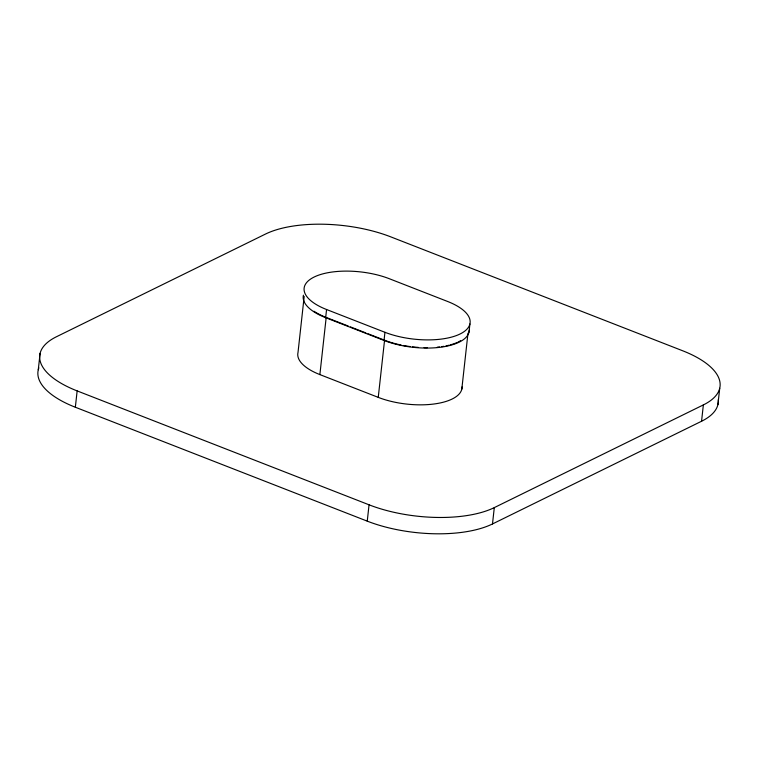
<?xml version="1.0" encoding="UTF-8"?>
<svg xmlns="http://www.w3.org/2000/svg" width="758" height="758" viewBox="0 0 758 758"><rect width="100%" height="100%" fill="white"/><g stroke="black" fill="none" stroke-linecap="round" stroke-linejoin="round"><path stroke-width="1.14" d="M38.279 369.733L40.089 353.408M75.345 407.236L77.145 390.901A90.211 37.265 6.3 0 1 56.443 336.751L265.508 234.051A90.211 37.265 6.3 0 1 390.749 236.856L682.655 350.764A90.211 37.265 6.3 0 1 703.358 404.914L701.557 421.249L492.492 523.949A90.211 37.265 6.3 0 1 367.251 521.144L75.345 407.236A90.211 37.265 6.3 0 1 38.866 367.848M304.185 296.473L298.008 352.47A53.231 21.991 6.3 0 0 319.876 374.594L378.251 397.372A53.231 21.991 6.3 0 0 433.453 404.071A53.231 21.991 6.3 0 0 462.048 386.921M469.259 330.232A54.131 22.361 6.3 0 1 439.754 347.335A54.131 22.361 6.3 0 1 384.041 340.465L325.665 317.687L326.565 309.52A54.131 22.361 6.3 0 1 314.134 277.03A54.131 22.361 6.3 0 1 389.28 278.707L447.665 301.495A54.131 22.361 6.3 0 1 460.087 333.984A54.131 22.361 6.3 0 1 384.941 332.298L326.565 309.52M319.876 374.594L326.186 317.431L348.216 326.025M384.041 340.465L384.941 332.298M378.251 397.372L384.562 340.209L368.047 333.766M367.251 521.144L369.051 504.809L77.145 390.901M461.802 389.205L467.98 333.207M469.003 332.156L469.903 323.988M492.492 523.949L494.292 507.614L703.358 404.914M717.911 404.592L719.721 388.267M350.414 326.887L365.839 332.904M460.637 340.693A53.231 21.991 6.3 0 1 458.457 341.867M457.548 342.294A53.231 21.991 6.3 0 1 450.176 344.909M449.011 345.212A53.231 21.991 6.3 0 1 446.017 345.894M443.913 346.292A53.231 21.991 6.3 0 1 441.743 346.643M439.526 346.937A53.231 21.991 6.3 0 1 437.271 347.183M427.427 347.685A53.231 21.991 6.3 0 1 424.044 347.657M418.312 347.391A53.231 21.991 6.3 0 1 412.513 346.861M410.22 346.586A53.231 21.991 6.3 0 1 403.389 345.487M401.143 345.042A53.231 21.991 6.3 0 1 384.562 340.209M325.078 316.986A53.231 21.991 6.3 0 1 313.992 311.235M325.665 317.687A54.131 22.361 6.3 0 1 303.427 295.184M718.3 399.731A90.211 37.265 6.3 0 1 701.557 421.249M494.292 507.614A90.211 37.265 6.3 0 1 369.051 504.809"/></g></svg>
